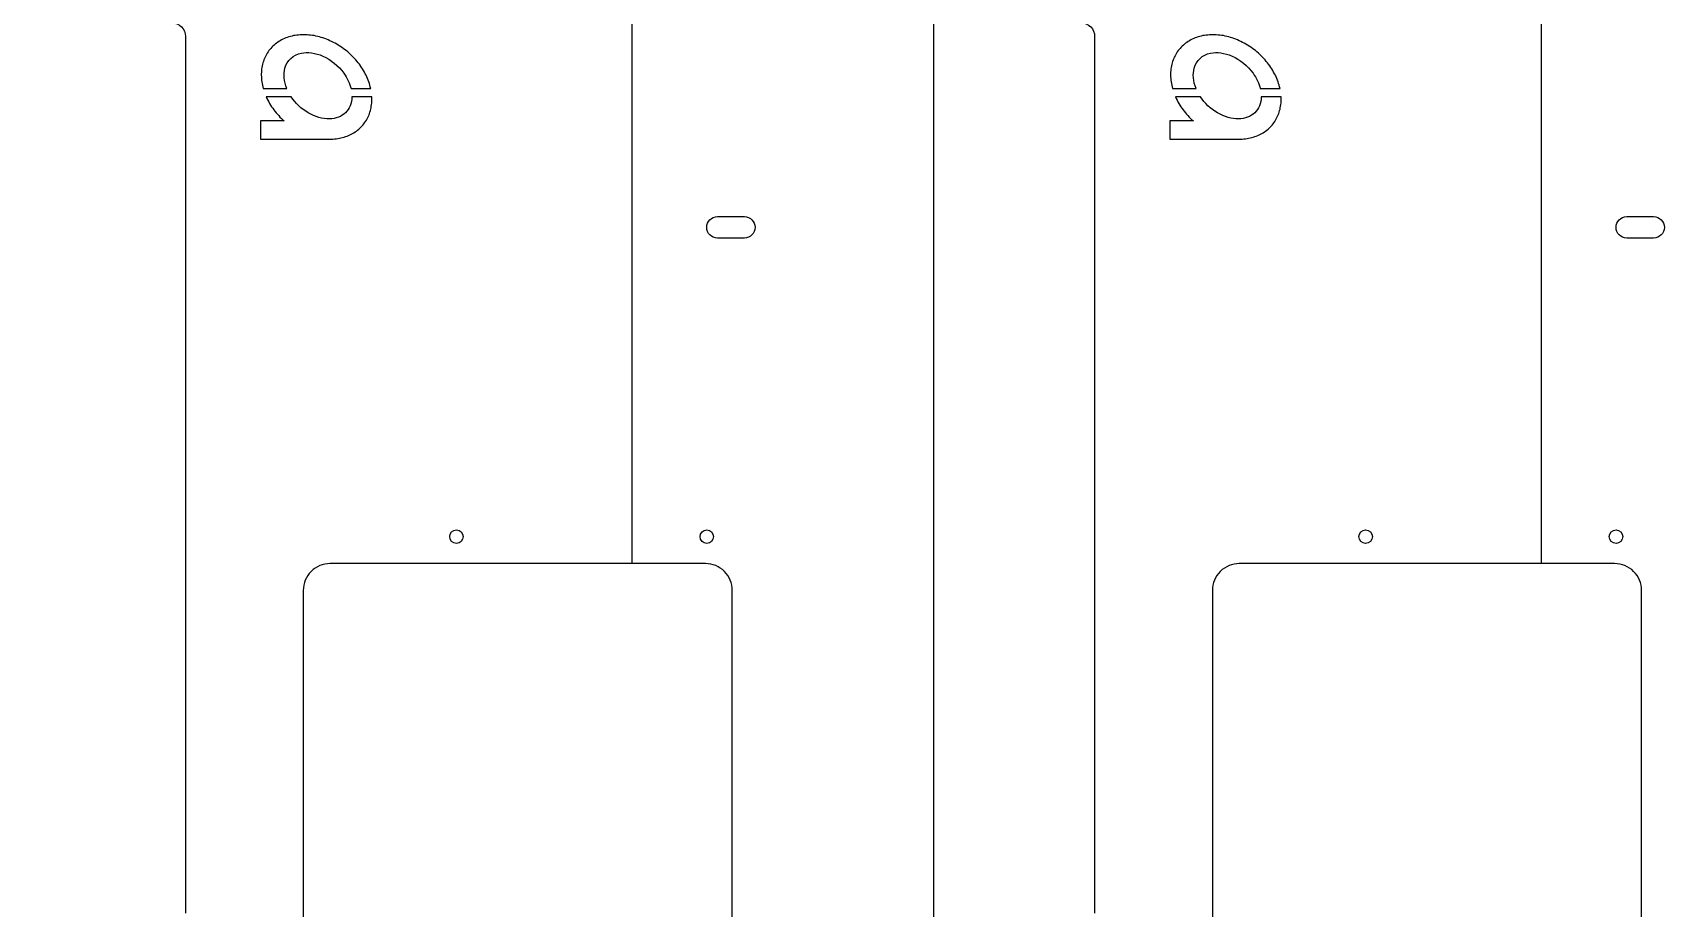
# Model space of a CAD drawing. Extents: x 8294 to 9504, y 14042 to 16993.
# Drawn here: x 8294 to 8901, y 15518 to 15844 of the extents above; entities that cross this region are included whole.
import ezdxf

# ---------------------------------------------------------------- set-up
doc = ezdxf.new("R2010")
doc.units = 0

# ---------------------------------------------------------------- blocks, each defined once
blk = doc.blocks.new('Part307412221', base_point=(-622, -136.68))
at = {"layer": '1'}
blk.add_lwpolyline([(-375, -79.85), (-49, -79.85, -0.414214), (-44, -84.85), (-44, -131.68, 0.414214), (-39, -136.68), (101, -136.68, 0.414214), (106, -131.68), (106, -84.85, -0.414214), (111, -79.85), (437, -79.85, -0.414214)], format="xyb", dxfattribs=at)
for points in [[(186, 128.16), (186, 118.16, -1), (178, 118.16), (178, 128.16, -1)], [(537, 113.66, 0.414214), (527, 123.66), (317, 123.66, 0.414214), (307, 113.66), (307, -26, 0.414214), (317, -36), (527, -36, 0.414214), (537, -26)]]:
    blk.add_lwpolyline(points, format="xyb", close=True, dxfattribs=at)
for centre in [(297, 114.16), (297, 21)]:
    blk.add_circle(centre, 2.5, dxfattribs=at)
for points, knots in [([(130.42, -10.85), (130.42, -13.3), (130.42, -15.75), (130.42, -18.21), (130.42, -18.21), (128.49, -18.66), (126.49, -19.6), (124.67, -20.91), (124.67, -20.91), (121.92, -22.87), (119.61, -25.71), (118.31, -28.71), (118.31, -28.71), (117.09, -31.48), (116.74, -34.35), (117.23, -36.69), (117.23, -36.69), (117.89, -39.8), (119.89, -41.96), (122.78, -42.78), (122.78, -42.78), (124.97, -43.4), (127.71, -43.19), (130.42, -42.08), (130.42, -42.08), (130.42, -45.01), (130.42, -47.95), (130.42, -50.88), (130.42, -50.88), (129.59, -51.06), (128.76, -51.24), (127.93, -51.42), (127.93, -51.42), (127.11, -51.48), (126.29, -51.55), (125.47, -51.62), (125.47, -51.62), (124.68, -51.57), (123.88, -51.53), (123.09, -51.48), (123.09, -51.48), (122.33, -51.32), (121.57, -51.16), (120.81, -51.01), (120.81, -51.01), (120.1, -50.74), (119.39, -50.47), (118.68, -50.21), (118.68, -50.21), (118.03, -49.83), (117.38, -49.46), (116.73, -49.09), (116.73, -49.09), (116.15, -48.62), (115.58, -48.15), (115, -47.68), (115, -47.68), (114.5, -47.11), (114.01, -46.55), (113.51, -45.99), (113.51, -45.99), (113.1, -45.35), (112.69, -44.7), (112.29, -44.06), (112.29, -44.06), (111.98, -43.34), (111.66, -42.63), (111.35, -41.91), (111.35, -41.91), (111.14, -41.14), (110.93, -40.36), (110.72, -39.59), (110.72, -39.59), (110.61, -38.77), (110.51, -37.94), (110.4, -37.12), (110.4, -37.12), (110.4, -36.27), (110.4, -35.41), (110.4, -34.56), (110.4, -34.56), (110.51, -33.68), (110.61, -32.81), (110.72, -31.93), (110.72, -31.93), (110.93, -31.05), (111.14, -30.17), (111.35, -29.3), (111.35, -29.3), (111.66, -28.43), (111.98, -27.55), (112.29, -26.68), (112.29, -26.68), (112.69, -25.84), (113.1, -24.99), (113.51, -24.15), (113.51, -24.15), (114.01, -23.34), (114.5, -22.53), (115, -21.72), (115, -21.72), (115.58, -20.96), (116.15, -20.2), (116.73, -19.45), (116.73, -19.45), (117.38, -18.75), (118.03, -18.06), (118.68, -17.36), (118.68, -17.36), (119.39, -16.74), (120.1, -16.12), (120.81, -15.5), (120.81, -15.5), (121.57, -14.97), (122.33, -14.43), (123.09, -13.9), (123.09, -13.9), (123.88, -13.46), (124.68, -13.01), (125.47, -12.57), (125.47, -12.57), (126.29, -12.23), (127.11, -11.89), (127.93, -11.55), (127.93, -11.55), (128.76, -11.32), (129.59, -11.08), (130.42, -10.85)], [0, 0, 0, 0, 0.03125, 0.03125, 0.03125, 0.03125, 0.0625, 0.0625, 0.0625, 0.0625, 0.09375, 0.09375, 0.09375, 0.09375, 0.125, 0.125, 0.125, 0.125, 0.15625, 0.15625, 0.15625, 0.15625, 0.1875, 0.1875, 0.1875, 0.1875, 0.21875, 0.21875, 0.21875, 0.21875, 0.25, 0.25, 0.25, 0.25, 0.28125, 0.28125, 0.28125, 0.28125, 0.3125, 0.3125, 0.3125, 0.3125, 0.34375, 0.34375, 0.34375, 0.34375, 0.375, 0.375, 0.375, 0.375, 0.40625, 0.40625, 0.40625, 0.40625, 0.4375, 0.4375, 0.4375, 0.4375, 0.46875, 0.46875, 0.46875, 0.46875, 0.5, 0.5, 0.5, 0.5, 0.53125, 0.53125, 0.53125, 0.53125, 0.5625, 0.5625, 0.5625, 0.5625, 0.59375, 0.59375, 0.59375, 0.59375, 0.625, 0.625, 0.625, 0.625, 0.65625, 0.65625, 0.65625, 0.65625, 0.6875, 0.6875, 0.6875, 0.6875, 0.71875, 0.71875, 0.71875, 0.71875, 0.75, 0.75, 0.75, 0.75, 0.78125, 0.78125, 0.78125, 0.78125, 0.8125, 0.8125, 0.8125, 0.8125, 0.84375, 0.84375, 0.84375, 0.84375, 0.875, 0.875, 0.875, 0.875, 0.90625, 0.90625, 0.90625, 0.90625, 0.9375, 0.9375, 0.9375, 0.9375, 0.96875, 0.96875, 0.96875, 0.96875, 1, 1, 1, 1]), ([(149.25, -26.19), (149.25, -34.75), (149.25, -43.31), (149.25, -51.88), (149.25, -51.88), (146.98, -51.88), (144.71, -51.88), (142.44, -51.88), (142.44, -51.88), (142.44, -48.95), (142.44, -46.03), (142.44, -43.1), (142.44, -43.1), (141.2, -44.52), (139.8, -45.81), (138.29, -46.93), (138.29, -46.93), (136.77, -48.06), (135.14, -49.02), (133.42, -49.8), (133.42, -49.8), (133.42, -46.69), (133.42, -43.58), (133.42, -40.48), (133.42, -40.48), (135.82, -38.9), (137.94, -36.65), (139.4, -34.16), (139.4, -34.16), (140.91, -31.59), (141.7, -28.79), (141.66, -26.32), (141.66, -26.32), (141.62, -23.84), (140.8, -21.74), (139.41, -20.29), (139.41, -20.29), (137.97, -18.78), (135.9, -17.9), (133.42, -17.86), (133.42, -17.86), (133.42, -15.39), (133.42, -12.92), (133.42, -10.44), (133.42, -10.44), (134.21, -10.45), (135, -10.47), (135.79, -10.48), (135.79, -10.48), (136.55, -10.6), (137.31, -10.72), (138.07, -10.84), (138.07, -10.84), (138.78, -11.06), (139.49, -11.29), (140.21, -11.51), (140.21, -11.51), (140.87, -11.84), (141.53, -12.17), (142.19, -12.5), (142.19, -12.5), (142.78, -12.93), (143.38, -13.35), (143.97, -13.78), (143.97, -13.78), (144.49, -14.3), (145.01, -14.81), (145.53, -15.33), (145.53, -15.33), (145.97, -15.93), (146.41, -16.53), (146.84, -17.13), (146.84, -17.13), (147.19, -17.8), (147.54, -18.47), (147.88, -19.15), (147.88, -19.15), (148.14, -19.88), (148.39, -20.62), (148.64, -21.35), (148.64, -21.35), (148.79, -22.14), (148.95, -22.93), (149.1, -23.71), (149.1, -23.71), (149.15, -24.54), (149.2, -25.36), (149.25, -26.19)], [0, 0, 0, 0, 0.045455, 0.045455, 0.045455, 0.045455, 0.090909, 0.090909, 0.090909, 0.090909, 0.136364, 0.136364, 0.136364, 0.136364, 0.181818, 0.181818, 0.181818, 0.181818, 0.227273, 0.227273, 0.227273, 0.227273, 0.272727, 0.272727, 0.272727, 0.272727, 0.318182, 0.318182, 0.318182, 0.318182, 0.363636, 0.363636, 0.363636, 0.363636, 0.409091, 0.409091, 0.409091, 0.409091, 0.454545, 0.454545, 0.454545, 0.454545, 0.5, 0.5, 0.5, 0.5, 0.545455, 0.545455, 0.545455, 0.545455, 0.590909, 0.590909, 0.590909, 0.590909, 0.636364, 0.636364, 0.636364, 0.636364, 0.681818, 0.681818, 0.681818, 0.681818, 0.727273, 0.727273, 0.727273, 0.727273, 0.772727, 0.772727, 0.772727, 0.772727, 0.818182, 0.818182, 0.818182, 0.818182, 0.863636, 0.863636, 0.863636, 0.863636, 0.909091, 0.909091, 0.909091, 0.909091, 0.954545, 0.954545, 0.954545, 0.954545, 1, 1, 1, 1])]:
    blk.add_open_spline(points, degree=3, knots=knots, dxfattribs=at)
at = {"layer": '2'}
blk.add_line((-543.56, 86.33), (307, 86.33), dxfattribs=at)
blk = doc.blocks.new('Part1062887064', base_point=(-622, -136.68))
at = {"layer": '1'}
for points in [[(617, 198.66), (-560.5, 198.66, 0.414214)], [(-375, -79.85), (-49, -79.85, -0.414214), (-44, -84.85), (-44, -131.68, 0.414214), (-39, -136.68), (101, -136.68, 0.414214), (106, -131.68), (106, -84.85, -0.414214), (111, -79.85), (437, -79.85, -0.414214)]]:
    blk.add_lwpolyline(points, format="xyb", dxfattribs=at)
for points in [[(186, 128.16), (186, 118.16, -1), (178, 118.16), (178, 128.16, -1)], [(537, 113.66, 0.414214), (527, 123.66), (317, 123.66, 0.414214), (307, 113.66), (307, -26, 0.414214), (317, -36), (527, -36, 0.414214), (537, -26)]]:
    blk.add_lwpolyline(points, format="xyb", close=True, dxfattribs=at)
for centre in [(297, 114.16), (297, 21)]:
    blk.add_circle(centre, 2.5, dxfattribs=at)
for points, knots in [([(130.42, -10.85), (130.42, -13.3), (130.42, -15.75), (130.42, -18.21), (130.42, -18.21), (128.49, -18.66), (126.49, -19.6), (124.67, -20.91), (124.67, -20.91), (121.92, -22.87), (119.61, -25.71), (118.31, -28.71), (118.31, -28.71), (117.09, -31.48), (116.74, -34.35), (117.23, -36.69), (117.23, -36.69), (117.89, -39.8), (119.89, -41.96), (122.78, -42.78), (122.78, -42.78), (124.97, -43.4), (127.71, -43.19), (130.42, -42.08), (130.42, -42.08), (130.42, -45.01), (130.42, -47.95), (130.42, -50.88), (130.42, -50.88), (129.59, -51.06), (128.76, -51.24), (127.93, -51.42), (127.93, -51.42), (127.11, -51.48), (126.29, -51.55), (125.47, -51.62), (125.47, -51.62), (124.68, -51.57), (123.88, -51.53), (123.09, -51.48), (123.09, -51.48), (122.33, -51.32), (121.57, -51.16), (120.81, -51.01), (120.81, -51.01), (120.1, -50.74), (119.39, -50.47), (118.68, -50.21), (118.68, -50.21), (118.03, -49.83), (117.38, -49.46), (116.73, -49.09), (116.73, -49.09), (116.15, -48.62), (115.58, -48.15), (115, -47.68), (115, -47.68), (114.5, -47.11), (114.01, -46.55), (113.51, -45.99), (113.51, -45.99), (113.1, -45.35), (112.69, -44.7), (112.29, -44.06), (112.29, -44.06), (111.98, -43.34), (111.66, -42.63), (111.35, -41.91), (111.35, -41.91), (111.14, -41.14), (110.93, -40.36), (110.72, -39.59), (110.72, -39.59), (110.61, -38.77), (110.51, -37.94), (110.4, -37.12), (110.4, -37.12), (110.4, -36.27), (110.4, -35.41), (110.4, -34.56), (110.4, -34.56), (110.51, -33.68), (110.61, -32.81), (110.72, -31.93), (110.72, -31.93), (110.93, -31.05), (111.14, -30.17), (111.35, -29.3), (111.35, -29.3), (111.66, -28.43), (111.98, -27.55), (112.29, -26.68), (112.29, -26.68), (112.69, -25.84), (113.1, -24.99), (113.51, -24.15), (113.51, -24.15), (114.01, -23.34), (114.5, -22.53), (115, -21.72), (115, -21.72), (115.58, -20.96), (116.15, -20.2), (116.73, -19.45), (116.73, -19.45), (117.38, -18.75), (118.03, -18.06), (118.68, -17.36), (118.68, -17.36), (119.39, -16.74), (120.1, -16.12), (120.81, -15.5), (120.81, -15.5), (121.57, -14.97), (122.33, -14.43), (123.09, -13.9), (123.09, -13.9), (123.88, -13.46), (124.68, -13.01), (125.47, -12.57), (125.47, -12.57), (126.29, -12.23), (127.11, -11.89), (127.93, -11.55), (127.93, -11.55), (128.76, -11.32), (129.59, -11.08), (130.42, -10.85)], [0, 0, 0, 0, 0.03125, 0.03125, 0.03125, 0.03125, 0.0625, 0.0625, 0.0625, 0.0625, 0.09375, 0.09375, 0.09375, 0.09375, 0.125, 0.125, 0.125, 0.125, 0.15625, 0.15625, 0.15625, 0.15625, 0.1875, 0.1875, 0.1875, 0.1875, 0.21875, 0.21875, 0.21875, 0.21875, 0.25, 0.25, 0.25, 0.25, 0.28125, 0.28125, 0.28125, 0.28125, 0.3125, 0.3125, 0.3125, 0.3125, 0.34375, 0.34375, 0.34375, 0.34375, 0.375, 0.375, 0.375, 0.375, 0.40625, 0.40625, 0.40625, 0.40625, 0.4375, 0.4375, 0.4375, 0.4375, 0.46875, 0.46875, 0.46875, 0.46875, 0.5, 0.5, 0.5, 0.5, 0.53125, 0.53125, 0.53125, 0.53125, 0.5625, 0.5625, 0.5625, 0.5625, 0.59375, 0.59375, 0.59375, 0.59375, 0.625, 0.625, 0.625, 0.625, 0.65625, 0.65625, 0.65625, 0.65625, 0.6875, 0.6875, 0.6875, 0.6875, 0.71875, 0.71875, 0.71875, 0.71875, 0.75, 0.75, 0.75, 0.75, 0.78125, 0.78125, 0.78125, 0.78125, 0.8125, 0.8125, 0.8125, 0.8125, 0.84375, 0.84375, 0.84375, 0.84375, 0.875, 0.875, 0.875, 0.875, 0.90625, 0.90625, 0.90625, 0.90625, 0.9375, 0.9375, 0.9375, 0.9375, 0.96875, 0.96875, 0.96875, 0.96875, 1, 1, 1, 1]), ([(149.25, -26.19), (149.25, -34.75), (149.25, -43.31), (149.25, -51.88), (149.25, -51.88), (146.98, -51.88), (144.71, -51.88), (142.44, -51.88), (142.44, -51.88), (142.44, -48.95), (142.44, -46.03), (142.44, -43.1), (142.44, -43.1), (141.2, -44.52), (139.8, -45.81), (138.29, -46.93), (138.29, -46.93), (136.77, -48.06), (135.14, -49.02), (133.42, -49.8), (133.42, -49.8), (133.42, -46.69), (133.42, -43.58), (133.42, -40.48), (133.42, -40.48), (135.82, -38.9), (137.94, -36.65), (139.4, -34.16), (139.4, -34.16), (140.91, -31.59), (141.7, -28.79), (141.66, -26.32), (141.66, -26.32), (141.62, -23.84), (140.8, -21.74), (139.41, -20.29), (139.41, -20.29), (137.97, -18.78), (135.9, -17.9), (133.42, -17.86), (133.42, -17.86), (133.42, -15.39), (133.42, -12.92), (133.42, -10.44), (133.42, -10.44), (134.21, -10.45), (135, -10.47), (135.79, -10.48), (135.79, -10.48), (136.55, -10.6), (137.31, -10.72), (138.07, -10.84), (138.07, -10.84), (138.78, -11.06), (139.49, -11.29), (140.21, -11.51), (140.21, -11.51), (140.87, -11.84), (141.53, -12.17), (142.19, -12.5), (142.19, -12.5), (142.78, -12.93), (143.38, -13.35), (143.97, -13.78), (143.97, -13.78), (144.49, -14.3), (145.01, -14.81), (145.53, -15.33), (145.53, -15.33), (145.97, -15.93), (146.41, -16.53), (146.84, -17.13), (146.84, -17.13), (147.19, -17.8), (147.54, -18.47), (147.88, -19.15), (147.88, -19.15), (148.14, -19.88), (148.39, -20.62), (148.64, -21.35), (148.64, -21.35), (148.79, -22.14), (148.95, -22.93), (149.1, -23.71), (149.1, -23.71), (149.15, -24.54), (149.2, -25.36), (149.25, -26.19)], [0, 0, 0, 0, 0.045455, 0.045455, 0.045455, 0.045455, 0.090909, 0.090909, 0.090909, 0.090909, 0.136364, 0.136364, 0.136364, 0.136364, 0.181818, 0.181818, 0.181818, 0.181818, 0.227273, 0.227273, 0.227273, 0.227273, 0.272727, 0.272727, 0.272727, 0.272727, 0.318182, 0.318182, 0.318182, 0.318182, 0.363636, 0.363636, 0.363636, 0.363636, 0.409091, 0.409091, 0.409091, 0.409091, 0.454545, 0.454545, 0.454545, 0.454545, 0.5, 0.5, 0.5, 0.5, 0.545455, 0.545455, 0.545455, 0.545455, 0.590909, 0.590909, 0.590909, 0.590909, 0.636364, 0.636364, 0.636364, 0.636364, 0.681818, 0.681818, 0.681818, 0.681818, 0.727273, 0.727273, 0.727273, 0.727273, 0.772727, 0.772727, 0.772727, 0.772727, 0.818182, 0.818182, 0.818182, 0.818182, 0.863636, 0.863636, 0.863636, 0.863636, 0.909091, 0.909091, 0.909091, 0.909091, 0.954545, 0.954545, 0.954545, 0.954545, 1, 1, 1, 1])]:
    blk.add_open_spline(points, degree=3, knots=knots, dxfattribs=at)
at = {"layer": '2'}
blk.add_line((-543.56, 86.33), (307, 86.33), dxfattribs=at)

msp = doc.modelspace()

# ---------------------------------------------------------------- block references
at = {"layer": '1', "rotation": 269.999999977959}
for name, p in [('Part1062887064', (8293.87, 16575.37)), ('Part307412221', (8632.2, 16575.37))]:
    msp.add_blockref(name, p, dxfattribs=at)

doc.saveas('drawing.dxf')
